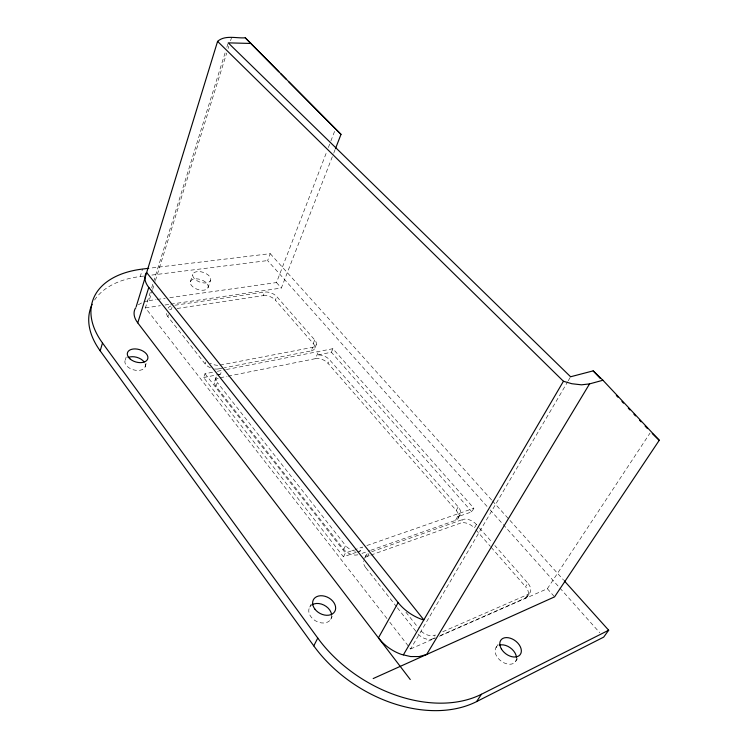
<?xml version="1.0" encoding="UTF-8"?>
<svg xmlns="http://www.w3.org/2000/svg" width="748" height="748" viewBox="0 0 748 748"><rect width="100%" height="100%" fill="white"/><g stroke="black" fill="none" stroke-linecap="round" stroke-linejoin="round"><path stroke-width="0.56" stroke-dasharray="3.74 2.81" d="M94.566 300.051A99.521 58.83 18.2 0 1 140.259 276.517L142.531 269.056M125.29 359.956L126.206 357.02M386.959 618.54L145.421 307.858L150.292 292.272M151.685 287.821L225.447 51.771M226.84 47.311L228.224 42.86M144.074 301.855L149.142 300.574L152.283 290.533M152.629 289.42L155.079 281.613M155.425 280.5L226.709 53.015M228.103 48.555L228.804 46.32M230.552 40.747L231.6 37.4M145.028 367.1L146.458 362.658M210.422 367.773A10.117 6.106 19.3 0 1 205.148 363.958L167.861 316.647L168.478 314.758M171.947 307.456L171.329 309.335A9.855 5.685 17.8 0 0 169.366 309.859M190.366 281.744L192.797 274.451M208.009 287.765A9.331 5.161 18.6 0 0 196.687 278.836A9.331 5.161 18.6 0 0 193.087 287.045A9.331 5.161 18.6 0 0 208.009 287.765L210.515 280.509A9.369 5.133 18.7 0 0 199.127 271.571A9.369 5.133 18.7 0 0 195.546 279.733A9.369 5.133 18.7 0 0 210.515 280.509M205.148 363.958L205.831 362.06M356.291 552.323L343.491 556.811L203.634 377.534L205.017 373.719L212.881 372.177M214.648 368.942A10.117 6.106 19.3 0 0 218.65 368.876L219.351 366.988M214.704 381.087L216.097 377.31M357.881 554.801A11.276 7.732 28.1 0 1 343.697 549.312L215.938 386.295L217.341 382.518A10.229 6.283 19.9 0 1 217.004 375.917M218.5 374.851A10.229 6.283 19.9 0 1 220.473 374.196L221.876 370.419M486.995 506.377L267.634 260.575L270.224 253.656L149.432 268.223M177.08 308.475L263.268 295.619L264.614 292.066A9.2 5.049 20.9 0 1 276.741 296.591L314.74 339.947A9.453 5.386 22.5 0 1 312.72 347.324L311.205 350.906L224.363 367.764M169.787 297.648L276.489 282.566L326.68 151.919M328.353 147.562L330.448 142.12M330.868 141.026L335.469 129.049M311.205 350.906A9.434 5.395 22.5 0 0 313.244 343.51L275.367 300.135L276.741 296.591M170.759 304.165L281.341 288.045L333.44 153.854M333.86 152.779L335.123 149.525M313.244 343.51L314.74 339.947M314.815 348.147L316.32 344.576M228.149 376.141L315.46 358.647L318.498 351.513M331.373 352.243L332.907 348.699L473.858 508.257L471.82 511.81L457.486 516.831A10.556 6.61 30.5 0 0 458.234 506.92L329.513 359.723A9.518 5.507 23.2 0 0 316.974 355.094L331.373 352.243L471.82 511.81M370.737 550.304L455.467 520.393A10.537 6.62 30.5 0 0 456.233 510.463L327.97 363.266L329.513 359.723M309.775 607.067L311.215 604.16M343.697 549.312L345.585 545.544L217.341 382.518M343.491 556.811L345.408 553.006L353.954 550.032M357.357 551.949L360.564 550.827L362.49 547.059L355.019 549.658M330.738 619.279L332.234 616.389M366.202 555.119L364.248 558.887A11.472 7.891 29.6 0 1 367.577 556.269L369.764 555.484M367.577 556.269L369.045 553.445M396.627 606.862L365.725 567.667L366.716 565.778M456.233 510.463L458.234 506.92M455.467 520.393L459.506 513.259M458.206 518.121L460.226 514.568M370.858 555.1L460.553 523.104L462.601 519.523A10.771 6.76 31.5 0 1 476.42 524.488L478.729 527.116M476.42 524.488L474.344 528.051A10.743 6.779 31.6 0 0 460.553 523.104M389.82 622.233L410.605 648.965L567.648 381.789M568.237 380.779L570.602 376.768M418.113 634.07A12.033 8.424 34.1 0 0 433.101 638.717L435.327 634.996A12.062 8.415 34 0 1 419.656 629.554M440.535 635.445L525.526 598.026A11.267 7.181 35 0 0 525.582 586.731L527.854 583.188L494.849 545.516M525.526 598.026L527.836 594.473A11.295 7.162 34.9 0 0 527.854 583.188M527.144 596.923L529.453 593.379M495.999 647.59L498.355 643.972M439.45 636.258L547.358 588.723L650.068 433.017M515.671 661.354L517.485 658.651M138.315 304.819L143.064 302.117M433.101 638.717L435.224 637.782M410.605 648.965L435.177 638.147M442.769 631.733L527.836 594.473M371.719 551.734L462.601 519.523M361.939 553.408L369.643 550.687M366.903 545.516L473.858 508.257M220.211 377.74L227.018 376.375M203.634 377.534L220.473 374.196M217.378 371.298L225.288 369.755M226.429 369.531L332.907 348.699M218.65 368.876L223.222 367.988M220.043 365.099L312.72 347.324M145.421 307.858L160.399 305.68M164.999 305.006L169.609 304.333M174.864 305.24L264.614 292.066M149.142 300.574L156.023 299.593M157.164 299.434L165.196 298.302M140.259 276.517L143.738 276.077M151.844 275.068L267.634 260.575M270.224 253.656L491.698 500.075M492.474 500.945L563.44 579.896M490.108 509.865L599.784 632.761M276.489 282.566L281.341 288.045M547.358 588.723L554.567 596.867M479.496 527.995L491.782 542.01M475.878 529.799L490.408 546.442M491.174 547.321L525.582 586.731M405.949 612.219L418.207 627.722M397.347 607.769L417.459 633.294M205.017 373.719L345.408 553.006M365.491 557.064A11.501 7.882 29.5 0 1 369.531 552.51M168.122 308.213A9.874 5.675 17.9 0 1 172.564 305.577M217.715 365.295A10.135 6.087 19.3 0 1 210.216 363.21M516.531 658.184A12.015 8.078 37.5 0 1 501.525 661.4A12.015 8.078 37.5 0 1 498.411 645.515M145.103 363.687A10.528 6.47 16.2 0 1 133.583 369.858A10.528 6.47 16.2 0 1 126.393 358.563M331.616 614.622A12.136 8.948 28.9 0 1 316.974 621.616A12.136 8.948 28.9 0 1 311.346 605.319M315.46 358.647A9.5 5.526 23.2 0 1 327.97 363.266M215.938 386.295A10.21 6.293 19.8 0 1 219.08 377.964M365.725 567.667A11.472 7.891 29.6 0 1 363.537 560.832M263.268 295.619A9.172 5.068 20.9 0 1 275.367 300.135M167.861 316.647A9.855 5.685 17.8 0 1 166.57 313.431M360.564 550.827A11.304 7.723 28.1 0 1 358.993 551.211M355.459 551.201A11.304 7.723 28.1 0 1 345.585 545.544"/><path stroke-width="1.12" d="M564.216 580.766L608.676 630.227L603.673 637.128L476.579 701.605A118.296 83.093 32.6 0 1 313.767 645.861L100.185 350.849L102.495 342.977A99.97 58.559 18.3 0 1 142.531 269.056L148.282 268.354M136.183 306.689L217.584 41.374C225.017 34.726 236.312 38.475 245.26 37.811L341.004 134.378L335.543 148.45M410.269 679.53L137.763 322.874L148.787 287.4A30.733 17.101 17.8 0 1 146.056 273.244L146.655 272.543L423.845 619.886L422.04 619.456A37.381 25.488 32.5 0 1 398.151 602.608L148.787 287.4M313.767 645.861L317.769 638.081L102.495 342.977M398.151 602.608L378.432 637.857A36.465 25.853 33.3 0 0 401.611 654.472L410.605 656.557L419.142 656.557L426.622 654.5L589.555 383.892L602.935 380.246L659.269 440.273L554.567 596.867L373.177 678.567M403.368 654.874L563.431 381.265L217.584 41.374M476.579 701.605L481.441 694.266L608.676 630.227M135.846 307.793L135.238 308.513A30.107 17.513 17.4 0 0 137.763 322.874M602.935 380.246L593.145 370.868L570.602 376.768L228.224 42.86L251.169 43.459M589.555 383.892L581.486 384.827L571.865 383.733L563.431 381.265M341.004 134.378L288.728 81.775M652.265 433.541L659.269 440.273M245.26 37.811L278.882 71.817M280.519 73.482L286.26 79.288M593.145 370.868L600.335 378.516M616.333 395.505L617.932 397.207M621.925 401.452L623.523 403.153M628.32 408.249L629.928 409.951M633.921 414.205L635.52 415.897M639.521 420.152L641.12 421.844M645.113 426.098L647.516 428.641M481.441 694.266A118.923 82.85 32.4 0 1 317.769 638.081M100.185 350.849A99.521 58.83 18.2 0 1 92.154 304.324M499.206 645.197A12.015 8.078 37.5 0 1 510.08 647.646A12.015 8.078 37.5 0 1 516.494 657.286M128.076 357.516A10.528 6.47 16.2 0 1 144.112 361.92M312.01 604.842A12.136 8.948 28.9 0 1 323.931 605.076A12.136 8.948 28.9 0 1 331.616 614.622M501.375 648.927A12.08 8.05 37.2 0 0 520.047 654.799A12.08 8.05 37.2 0 0 510.295 638.203A12.08 8.05 37.2 0 0 501.375 648.927M130.227 359.077A10.575 6.442 16.3 0 0 147.543 359.33A10.575 6.442 16.3 0 0 135.051 348.914A10.575 6.442 16.3 0 0 130.227 359.077M314.899 609.134A12.202 8.929 28.8 0 0 334.721 611.584A12.202 8.929 28.8 0 0 322.781 595.829A12.202 8.929 28.8 0 0 314.899 609.134"/></g></svg>
